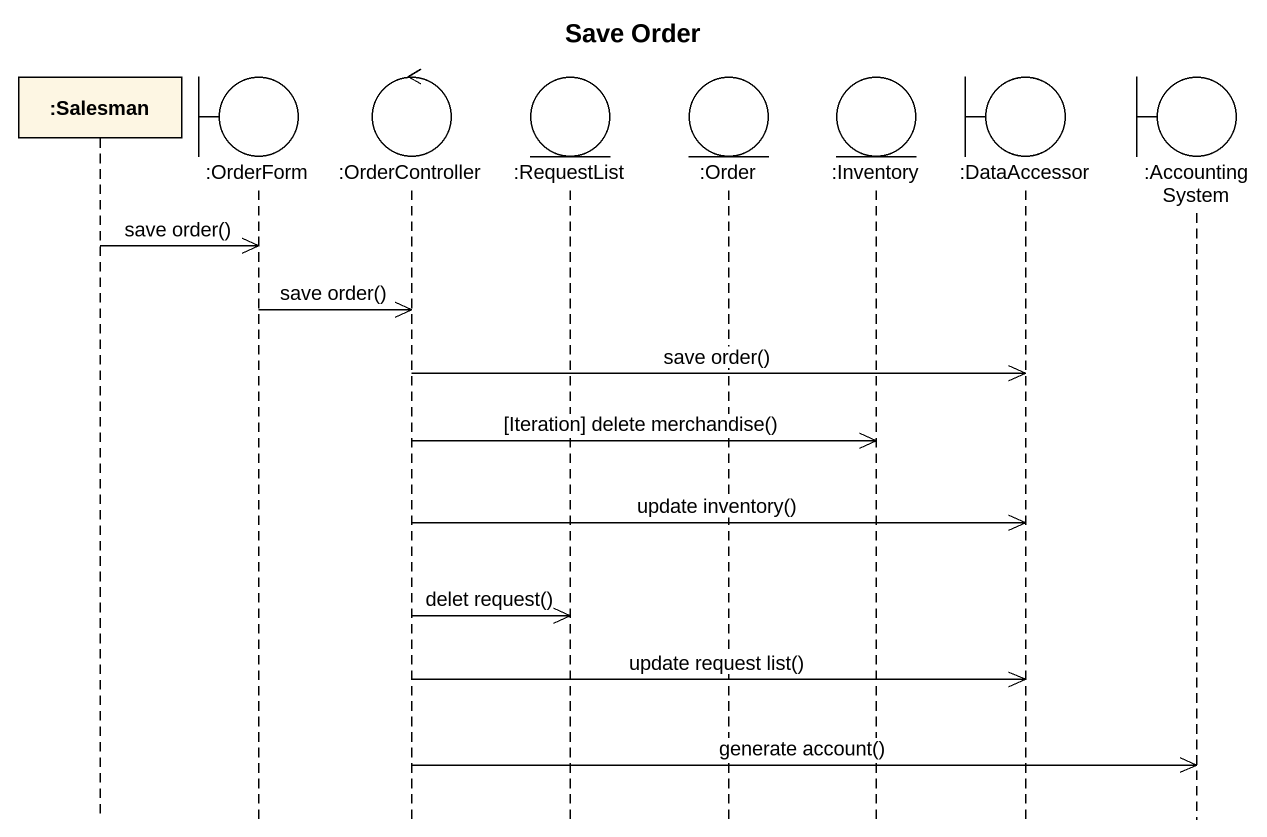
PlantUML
@startuml
title Save Order
hide footbox
participant ":Salesman" as Salesman
boundary ":OrderForm" as OrderForm
control ":OrderController" as OrderController
entity ":RequestList" as RequestList
entity ":Order" as Order
entity ":Inventory" as Inventory
boundary ":DataAccessor" as DataAccessor
boundary ":AccountingSystem" as AccountingSystem

Salesman ->> OrderForm : save order()
OrderForm ->> OrderController : save order()
OrderController ->> DataAccessor : save order()
OrderController ->> Inventory : [Iteration] delete merchandise()
OrderController ->> DataAccessor : update inventory()
OrderController ->> RequestList : delet request()
OrderController ->> DataAccessor : update request list()
OrderController ->> AccountingSystem : generate account()
@enduml
